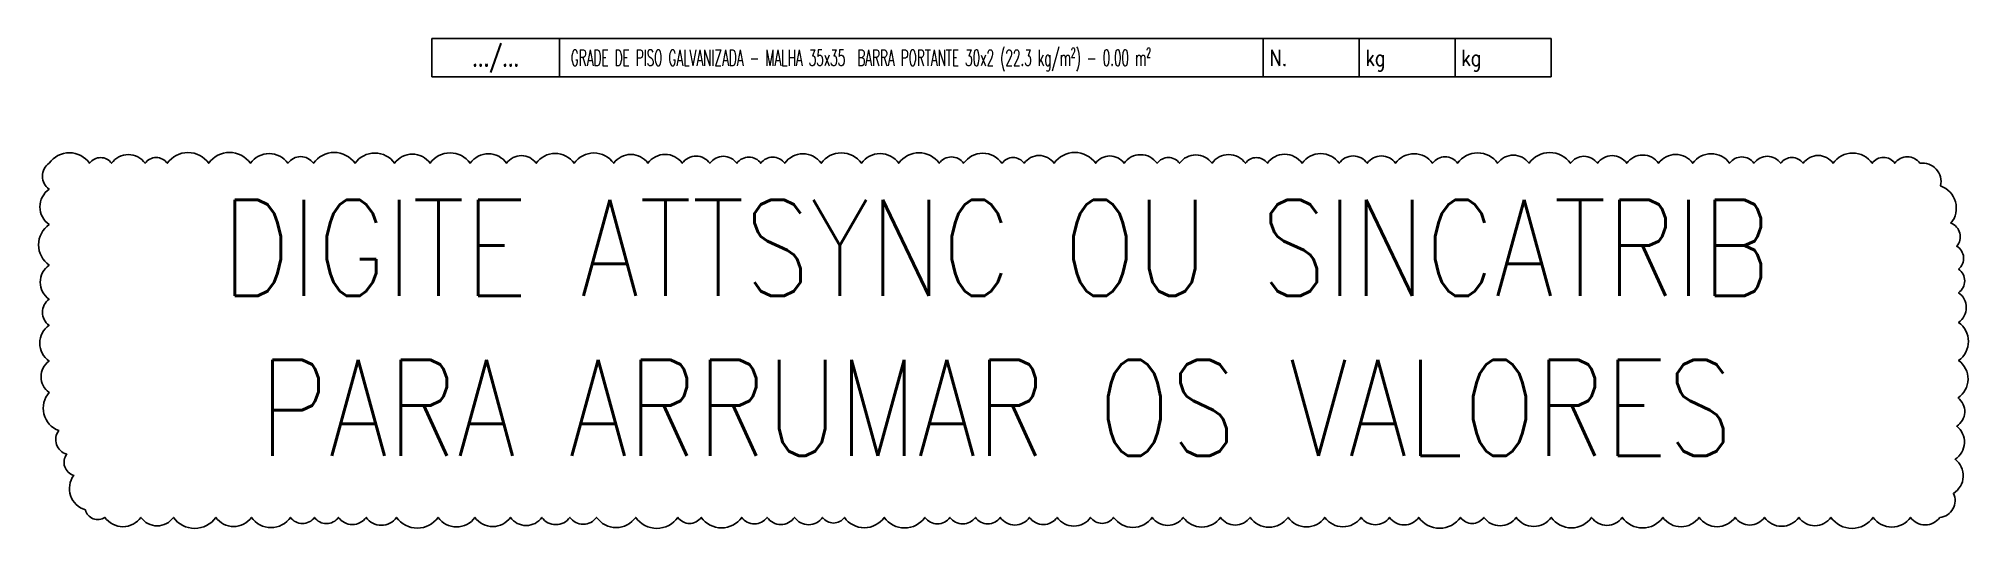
# Model space of a CAD drawing. Header units: millimetres. Extents: x -61 to 240, y -71 to 6.
import ezdxf
from ezdxf.enums import TextEntityAlignment as Align

# ---------------------------------------------------------------- set-up
doc = ezdxf.new("R2010")
doc.units = ezdxf.units.MM
doc.header["$LTSCALE"] = 0.5
doc.layers.get('0').update_dxf_attribs({"color": 3})
for name, color, linetype in [('LANG-IN-R1', 3, 'Continuous'), ('REDECAM_Blocco_Distinta', 7, 'Continuous'), ('TESTI', 4, 'Continuous')]:
    doc.layers.add(name, color=color, linetype=linetype)
doc.styles.add('ROMANT', font='romant.shx')
doc.styles.get("Standard").update_dxf_attribs({"font": 'romans.shx', "width": 0.8})

# ---------------------------------------------------------------- blocks, each defined once
blk = doc.blocks.new('REDECAM-DISTINTA_monolingua')
at = {"layer": 'REDECAM_Blocco_Distinta'}
for p, q in [((0, 6), (0, 0)), ((0, 6), (175, 6)), ((20, 6), (20, 0)), ((130, 6), (130, 0)), ((145, 6), (145, 0)), ((160, 6), (160, 0)), ((175, 6), (175, 0)), ((0, 0), (175, 0))]:
    blk.add_line(p, q, dxfattribs=at)
at = {"layer": 'LANG-IN-R1', "width": 0.6, "flags": 12}
blk.add_attdef('DESCRIZIONE-IN-R1', text='', height=2.5, dxfattribs=at).set_placement((21.75, 3), align=Align.MIDDLE_LEFT)
at = {"layer": 'REDECAM_Blocco_Distinta', "width": 0.8}
for s, p in [('N.', (131, 3)), ('kg', (146, 3)), ('kg', (161, 3))]:
    blk.add_text(s, height=2.5, dxfattribs=at).set_placement(p, align=Align.MIDDLE_LEFT)
blk.add_attdef('MONTATI', text='', height=4, dxfattribs=at).set_placement((-4, 3.3), align=Align.MIDDLE_CENTER)
at = {"layer": 'REDECAM_Blocco_Distinta', "width": 0.8, "flags": 12}
blk.add_attdef('MARCA', text='', height=3, dxfattribs=at).set_placement((10, 3), align=Align.MIDDLE)
at = {"layer": 'REDECAM_Blocco_Distinta', "width": 0.6, "flags": 12}
for tag, p in [("QUANTITA'", (144, 3)), ('PESO-CAD', (159, 3)), ('TOTALE', (174, 3))]:
    blk.add_attdef(tag, text='', height=2.5, dxfattribs=at).set_placement(p, align=Align.MIDDLE_RIGHT)
at = {"layer": 'REDECAM_Blocco_Distinta', "style": 'ROMANT', "flags": 12}
blk.add_attdef('NON-ESPORTATO', (175, -1.29), '', height=6, dxfattribs=at)
at = {"layer": 'REDECAM_Blocco_Distinta', "width": 0.8, "flags": 13}
for tag, p in [('ALTEZZA', (0, -1)), ('VERNICIATURA-INT', (0, -1.6)), ('VERNICIATURA-EST', (0, -1.8)), ('CODICE', (0, -0.2)), ('WBS', (0, -0.4)), ('LARGHEZZA', (0, -0.6)), ("PROFONDITA'", (0, -0.8)), ('CICLO-VERN-INT', (0, -1.2)), ('CICLO-VERN-EST', (0, -1.4)), ('MATERIALE', (0, -2)), ('MATERIALE-1', (0, -2.2)), ('MATERIALE-2', (0, -2.4)), ('MATERIALE-3', (-0.01, -2.6)), ('MATERIALE-4', (0, -2.8))]:
    blk.add_attdef(tag, p, '', height=0.1, dxfattribs=at)
for tag, p in [('PESO-CAD-1', (175, -0.4)), ('PESO-CAD-2', (175, -0.6)), ('PESO-CAD-3', (175, -0.8)), ('PESO-CAD-4', (175, -1)), ('ID-BLOCCO', (175, -0.2))]:
    blk.add_attdef(tag, text='', height=0.1, dxfattribs=at).set_placement(p, align=Align.RIGHT)

msp = doc.modelspace()

# ---------------------------------------------------------------- block references
at = {"layer": 'REDECAM_Blocco_Distinta'}
ref = msp.add_blockref('REDECAM-DISTINTA_monolingua', (0, 0), dxfattribs=at)
ref.add_attrib('MARCA', '.../...', dxfattribs={"height": 3, "width": 0.7}).set_placement((10, 3), align=Align.MIDDLE)
ref.add_attrib('DESCRIZIONE-IN-R1', 'GRADE DE PISO GALVANIZADA - MALHA 35x35  BARRA PORTANTE 30x2 (22.3 kg/m²) - 0.00 m²', dxfattribs={"layer": 'LANG-IN-R1', "height": 2.5, "width": 0.55}).set_placement((21.75, 3), align=Align.MIDDLE_LEFT)

# ---------------------------------------------------------------- texts
at = {"layer": 'TESTI', "insert": (88.25, -39.21), "char_height": 15, "attachment_point": 5, "bg_fill": 3, "box_fill_scale": 1.1, "bg_fill_color": 9, "bg_fill_true_color": 13158600, "bg_fill_transparency": 0}
msp.add_mtext('\\A1;DIGITE ATTSYNC OU SINCATRIB\\PPARA ARRUMAR OS VALORES', dxfattribs=at)

# ---------------------------------------------------------------- next in the draw order: linework, layer by layer
at = {"color": 1}
msp.add_lwpolyline([(-59.82, -13.49, 0.520567), (-59.82, -17.53, 0.520567), (-59.82, -23.06, 0.520567), (-59.82, -29.4, 0.520567), (-59.82, -34.75, 0.520567), (-59.82, -38.81, 0.520567), (-59.82, -44.41, 0.520567), (-59.82, -49.3, 0.520567), (-58.33, -55.27, 0.520567), (-57.08, -58.97, 0.520567), (-55.97, -62.27, 0.520567), (-54.15, -67.66, 0.520567), (-51.09, -68.83, 0.520567), (-45.48, -68.83, 0.520567), (-40.38, -68.83, 0.520567), (-33.75, -68.83, 0.520567), (-28.2, -68.83, 0.520567), (-22.08, -68.83, 0.520567), (-18.34, -68.83, 0.520567), (-14.58, -68.83, 0.520567), (-10.25, -68.83, 0.520567), (-5.5, -68.83, 0.520567), (0.99, -68.83, 0.520567), (6.76, -68.83, 0.520567), (12.31, -68.83, 0.520567), (17.22, -68.83, 0.520567), (21.6, -68.83, 0.520567), (25.77, -68.83, 0.520567), (31.89, -68.83, 0.520567), (38.49, -68.83, 0.520567), (42.14, -68.83, 0.520567), (48.46, -68.83, 0.520567), (52.44, -68.83, 0.520567), (56.73, -68.83, 0.520567), (61.12, -68.83, 0.520567), (64.52, -68.83, 0.520567), (70.74, -68.83, 0.520567), (77.11, -68.83, 0.520567), (81.03, -68.83, 0.520567), (85.01, -68.83, 0.520567), (88.88, -68.83, 0.520567), (93.48, -68.83, 0.520567), (97.78, -68.83, 0.520567), (103.02, -68.83, 0.520567), (106.62, -68.83, 0.520567), (112.64, -68.83, 0.520567), (117.51, -68.83, 0.520567), (123.32, -68.83, 0.520567), (127.94, -68.83, 0.520567), (133.89, -68.83, 0.520567), (139.63, -68.83, 0.520567), (145.3, -68.83, 0.520567), (149.75, -68.83, 0.520567), (154.32, -68.83, 0.520567), (160.85, -68.83, 0.520567), (164.51, -68.83, 0.520567), (169.57, -68.83, 0.520567), (175.04, -68.83, 0.520567), (181.35, -68.83, 0.520567), (186.15, -68.83, 0.520567), (192.51, -68.83, 0.520567), (198.15, -68.83, 0.520567), (203.78, -68.83, 0.520567), (208.37, -68.83, 0.520567), (213.75, -68.83, 0.520567), (218.77, -68.83, 0.520567), (225.37, -68.83, 0.520567), (231.22, -68.83, 0.520567), (235.8, -68.83, 0.520567), (237.93, -65.08, 0.520567), (238.18, -59.74, 0.520567), (238.43, -54.58, 0.520567), (238.64, -50.16, 0.520567), (238.72, -44.3, 0.520567), (238.72, -38.36, 0.520567), (238.72, -33.71, 0.520567), (238.72, -30.03, 0.520567), (238.44, -26.45, 0.520567), (237.53, -22.85, 0.520567), (235.92, -17.02, 0.520567), (232.68, -13.49, 0.520567), (228.75, -13.49, 0.520567), (225.23, -13.49, 0.520567), (219.11, -13.49, 0.520567), (214.42, -13.49, 0.520567), (210.92, -13.49, 0.520567), (206.73, -13.49, 0.520567), (202.93, -13.49, 0.520567), (197.17, -13.49, 0.520567), (191.83, -13.49, 0.520567), (186.85, -13.49, 0.520567), (182.26, -13.49, 0.520567), (178.04, -13.49, 0.520567), (171.57, -13.49, 0.520567), (166.65, -13.49, 0.520567), (160.4, -13.49, 0.520567), (156.48, -13.49, 0.520567), (150.7, -13.49, 0.520567), (146.27, -13.49, 0.520567), (141.88, -13.49, 0.520567), (136.07, -13.49, 0.520567), (130.65, -13.49, 0.520567), (127.21, -13.49, 0.520567), (122, -13.49, 0.520567), (116.93, -13.49, 0.520567), (113.42, -13.49, 0.520567), (108.24, -13.49, 0.520567), (103.81, -13.49, 0.520567), (97.3, -13.49, 0.520567), (92.62, -13.49, 0.520567), (89.16, -13.49, 0.520567), (83.16, -13.49, 0.520567), (79.35, -13.49, 0.520567), (73.02, -13.49, 0.520567), (67.18, -13.49, 0.520567), (60.89, -13.49, 0.520567), (55.19, -13.49, 0.520567), (51.45, -13.49, 0.520567), (47.71, -13.49, 0.520567), (43.49, -13.49, 0.520567), (39.17, -13.49, 0.520567), (33.8, -13.49, 0.520567), (28.45, -13.49, 0.520567), (22.26, -13.49, 0.520567), (16.33, -13.49, 0.520567), (11.71, -13.49, 0.520567), (6, -13.49, 0.520567), (-0.26, -13.49, 0.520567), (-5.81, -13.49, 0.520567), (-11.99, -13.49, 0.520567), (-18.5, -13.49, 0.520567), (-22.49, -13.49, 0.520567), (-28.35, -13.49, 0.520567), (-34.87, -13.49, 0.520567), (-41.35, -13.49, 0.520567), (-44.83, -13.49, 0.520567), (-50.05, -13.49, 0.520567), (-53.49, -13.49, 0.520567)], format="xyb", close=True, dxfattribs=at)

doc.saveas('drawing.dxf')
